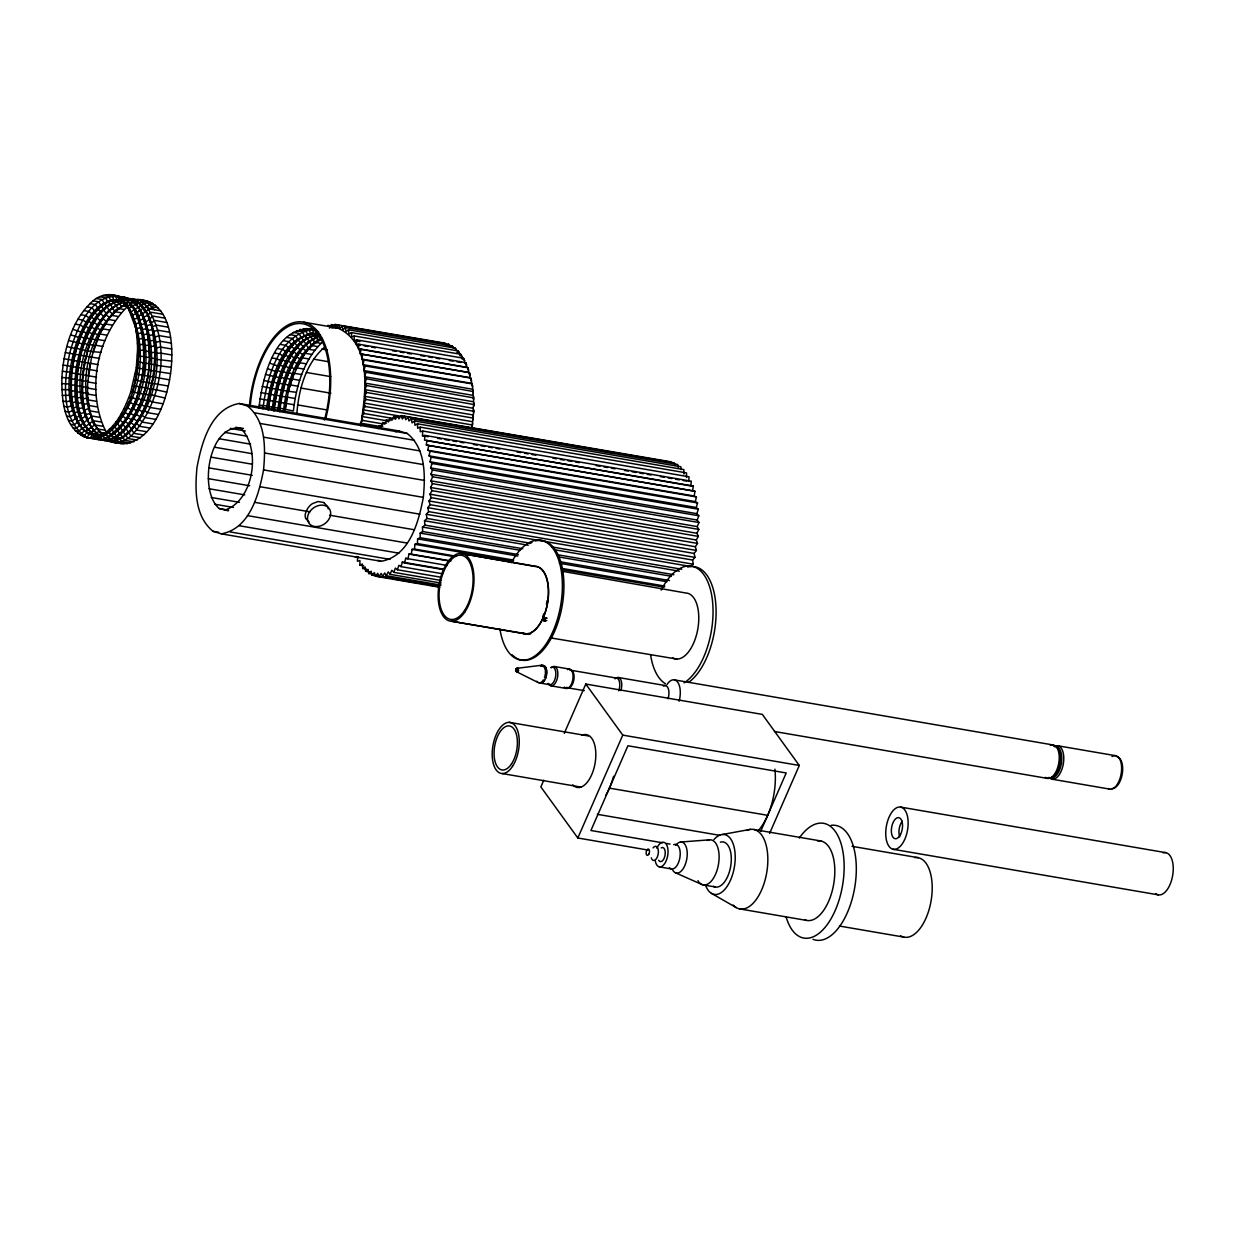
<?xml version="1.0" encoding="UTF-8"?>
<svg xmlns="http://www.w3.org/2000/svg" width="1235" height="1235" viewBox="0 0 1235 1235"><rect width="100%" height="100%" fill="white"/><g stroke="black" fill="none" stroke-linecap="round" stroke-linejoin="round"><path stroke-width="1.5" d="M545.484 621.236L543.971 620.973L543.971 618.55L546.812 618.21L543.971 618.55M543.971 620.973L545.283 620.371L545.283 617.948M444.26 569.783L404.601 562.975L405.667 558.313L408.029 558.807L408.909 554.083L411.332 554.16L411.996 549.405L414.466 549.066L414.914 544.326L417.415 543.57L417.646 538.877L420.162 537.719L420.178 533.103L422.663 531.544L522.775 548.741M516.647 671.716C514.13 665.294 522.204 672.087 516.292 671.331C517.604 668.536 515.18 668.166 515.844 671.084C518.962 672.195 517.002 671.547 515.612 670.126M112.663 295.041C134.106 302.328 137.07 329.637 137.594 349.088L138.613 349.304L138.552 355.448L136.745 374.174L132.485 392.483L130.725 392.143C123.824 411.533 111.212 439.475 86.682 437.669C63.309 429.162 61.565 398.643 61.889 377.478C63.849 349.829 71.537 319.741 93.119 300.8C111.474 284.945 139.817 302.22 140.45 324.913L146.008 323.369L147.335 330.687L152.939 329.375L155.27 346.186L155.054 365.143L171.264 367.335C168.469 398.843 150.778 455.499 108.85 441.127L116.059 442.315M127.375 303.192C86.326 324.28 71.892 398.334 100.992 433.84L102.505 434.102L97.704 428.869L93.69 421.876L92.177 421.614L88.905 423.975L83.826 407.565L78.206 408.862L76.354 390.677L70.642 391.155L70.657 384.008L61.75 383.606M98.198 439.305L100.606 440.123C125.569 442.423 137.641 413.061 144.001 393.486L149.373 395.385L154.483 371.118L148.848 370.145L149.805 357.394L149.142 339.378L143.461 340.15L141.685 327.445L136.082 328.742L127.112 305.03C138.258 321.717 139.293 342.821 138.166 362.241C152.646 359.987 136.992 386.663 138.119 393.456L132.747 391.557L130.586 398.241L128.702 397.871M360.713 425.874C365.236 394.413 373.418 344.781 338.05 328.093L303.81 322.196M106.333 432.497C86.203 392.745 95.79 337.942 127.359 306.681L120.644 305.554M130.725 392.143L136.298 367.706L137.594 349.088M171.264 367.335C173.548 342.466 170.43 300.429 137.471 299.472L149.96 301.849M472.619 423.327L472.156 426.677L473.7 411.27L472.928 408.214L364.881 389.642L366.641 385.567L364.881 383.097L366.486 378.836L364.572 376.721L366.008 372.291L363.954 370.562L365.205 365.992L363.028 364.665L364.093 360.002L361.824 359.061L362.673 354.352L360.311 353.827L360.96 349.073L467.478 367.382L472.434 385.335L473.854 404.524L472.928 408.214M515.721 670.698L516.909 668.984L516.091 671.408L518.283 671.145L517.002 668.305L541.362 665.279C548.016 664.986 547.306 674.001 545.638 678.231A8.923 4.477 -80.2 0 1 544.403 680.701L542.057 682.924L539.34 682.909M122.45 300.46C92.193 304.844 81.386 341.23 76.308 367.073C73.591 389.967 72.247 423.945 96.623 435.461C88.519 431.941 83.702 423.806 80.769 415.84L75.289 417.615L71.645 402.564L70.719 389.704L61.889 389.596M61.889 377.478L70.889 378.188L70.58 385.166L76.292 384.98L76.632 397.932L82.313 397.176L85.061 414.867L90.603 413.324L93.922 424.825L102.829 426.291M76.354 390.677L76.879 392.236L81.973 391.649L82.266 398.905L87.947 398.149L89.167 409.017M143.461 340.15L142.735 332.802L137.085 333.836L135.325 326.333M96.562 401.313L87.886 399.878L87.608 392.606L81.911 393.085L81.927 385.953L76.215 386.138L76.524 379.16L71.429 379.16L70.889 378.188M96.129 395.493L87.531 394.058L87.561 386.91L81.85 387.111L82.158 380.133L77.064 380.118L76.524 379.16M95.99 389.488L87.484 388.068L87.793 381.09L82.081 380.982L82.158 380.133M148.848 370.145L149.481 363.63L143.8 363.214L143.507 338.421L137.826 339.177L136.313 331.675M516.832 668.505C514.208 671.547 519.842 671.871 516.647 669.355C518.715 672.519 517.712 666.128 516.601 668.475M360.28 345.183L356.483 344.534L356.699 339.857L463.233 358.165L464.653 360.759L463.233 358.165L464.113 359.709M428.159 436.696L422.493 435.723L422.71 431.03L689.022 476.803L688.821 481.496M70.642 391.155L70.719 389.704M81.911 393.085L81.973 391.649M87.531 394.058L87.608 392.606M170.538 373.587L154.483 371.118L155.101 364.587L149.435 364.171L149.805 357.394L144.109 357.27L144.016 344.256L138.305 344.735L137.456 343.098M155.054 365.143L155.44 358.351L149.744 358.243L147.675 332.369M70.58 385.166L70.657 384.008M76.215 386.138L76.292 384.98M81.85 387.111L81.927 385.953M87.484 388.068L87.561 386.91M138.613 349.304L138.536 350.462L143.631 350.169L144.155 351.419L149.867 351.234L149.79 352.392L151.303 352.654L155.502 352.207L155.378 359.215L171.696 361.114M228.321 510.827L219.274 508.558C197.971 491.005 208.838 420.734 243.48 428.468M258.949 408.229C262.19 378.975 274.541 323.539 314.091 329.683M221.327 533.844C249.887 528.781 258.887 494.432 263.549 469.902C265.556 448.181 266.05 421.135 247.525 406.037L239.204 403.505C210.645 408.569 201.645 442.917 196.982 467.447C194.976 489.168 194.482 516.215 213.007 531.297L221.327 533.844L381.121 561.308C409.68 556.244 418.68 521.896 423.343 497.365C425.349 475.645 425.843 448.598 407.318 433.5L398.998 430.969L239.204 403.505M296.801 414.265C298.577 389.982 305.678 363.275 324.82 346.973M96.145 383.359L87.716 381.955L87.793 381.09M96.577 377.138L71.352 372.846L74.563 354.569L80.352 336.537L85.616 338.714C92.687 322.381 103.972 301.803 123.963 300.723M273.568 410.746L273.877 407.087L268.211 406.685L270.094 394.258L275.065 376.073L282.12 359.694L287.786 350.308L292.572 353.472C298.638 344.905 306.805 336.352 317.673 334.685C285.748 341.385 275.698 381.538 272.117 409.788M323.107 341.477C303.825 359.03 296.246 385.876 293.405 411.008L279.511 408.059L281.364 396.203L286.319 378.018L293.39 361.639L301.078 349.505M70.827 379.052L71.398 372.291L62.337 371.256M76.462 380.025C77.774 360.358 82.977 340.767 92.733 323.585M82.081 380.982L84.505 362.364L89.476 344.179L91.622 338.467L96.886 340.644C102.876 326.457 111.273 311.606 125.661 304.613L124.148 304.35L122.991 301.896M87.716 381.955L91.56 357.116L99.556 358.459M262.916 408.909C266.714 378.79 277.566 335.565 312.409 329.529L313.675 333.326L315.172 333.589C291.059 335.766 279.666 362.534 272.981 382.634L263.673 380.349M266.498 408.816C270.156 380.828 282.089 331.937 318.244 333.975L316.731 333.712L315.62 329.93M267.933 409.773L268.257 406.13L259.165 405.126M268.551 409.881C271.098 384.378 279.203 357.749 297.882 339.363L300.105 342.697L301.618 342.959M273.63 410.035L277.149 389.01L282.83 371.334L288.095 373.51C294.532 358.49 303.733 341.956 320.112 336.306L318.599 336.043C290.41 348.27 281.117 382.804 277.751 410.746M274.185 410.854C276.671 385.829 284.513 359.802 302.421 341.416M279.264 411.008L279.511 408.059L273.83 407.643L275.76 395.185M279.805 411.826C281.92 389.226 288.789 366.44 302.714 348.239L306.743 351.481L312.872 344.889L322.505 338.436M283.386 411.718C286.535 384.409 295.474 352.592 321.007 338.174M284.884 411.981L288.403 390.955L294.1 373.263L301.71 374.575M358.536 348.965L358.953 344.225L465.487 362.534L466.583 367.536L358.536 348.965L360.96 349.073M693.283 486.034L690.859 485.926L691.291 481.187L424.963 435.415L424.547 440.154L693.283 486.034L692.65 490.774L694.996 491.298L694.147 496.022L696.417 496.949L695.367 501.611L697.528 502.954L696.278 507.523L698.331 509.237L696.895 513.683L698.809 515.782L697.204 520.058L698.979 522.529L697.204 526.604L698.809 529.414L696.895 533.258L698.331 536.391L696.278 539.988L697.513 543.415L695.351 546.735L696.401 550.439L694.132 553.434L694.981 557.386L692.619 560.042L693.252 564.21L690.828 566.525M517.913 668.197C519.75 672.427 514.022 668.058 517.125 672.041L538.568 682.754L549.59 684.699M71.352 372.846L76.323 348.162L81.772 349.767L83.841 343.207L89.213 345.121L93.968 333.002L101.224 319.927M76.987 373.819L80.306 355.186L91.56 357.116M82.621 374.792L85.925 356.159M88.256 375.749L90.186 363.291L98.291 364.634M268.211 406.685L273.167 381.986L278.616 383.591L280.7 377.046L286.057 378.944L288.465 372.291L293.729 374.467L304.675 353.21L311.807 354.445M279.465 408.615L281.395 396.157M285.1 409.588L287.029 397.114L295.119 398.504M694.996 491.298L428.668 445.526L426.322 445.001L426.955 440.262M86.682 437.669C110.532 443.18 124.473 415.562 130.956 397.022L136.22 399.214L138.382 392.514L143.739 394.413L148.015 376.104L148.864 369.898L143.214 369.188L144.186 356.421L138.474 356.313L137.456 355.232M154.499 370.87L151.041 389.442L145.576 387.821L143.739 394.413M696.417 496.949L430.089 451.192L427.819 450.25L428.668 445.526M132.5 386.215L134.136 386.54L135.649 380.087L141.191 381.399L142.334 375.193L143.229 368.925L137.594 368.215L138.212 361.685L137.023 361.438M141.191 381.399L146.811 382.371L148.015 376.104M517.295 672.072L515.952 671.099L516.261 668.691M697.528 502.954L431.216 457.182L429.039 455.854L430.089 451.192M91.452 357.471L99.603 333.959L109.869 316.639M262.144 386.431L277.041 389.365L278.801 382.958L284.251 384.564L286.319 378.018L291.692 379.917L294.1 373.263M277.041 389.365L282.676 390.337L284.421 383.915L289.885 385.536L291.954 378.975L299.704 380.303M282.676 390.337L288.311 391.294L290.055 384.888L297.913 386.231M81.772 349.767L87.407 350.74L89.476 344.179L94.848 346.078L97.241 339.44L104.882 340.706M87.407 350.74L93.026 351.697L95.11 345.152L102.86 346.448M93.026 351.697L101.085 352.376M145.576 387.821L134.322 385.891L132.485 392.483M698.331 509.237L432.018 463.48L429.965 461.751L431.216 457.182M139.956 386.848L138.119 393.456M378.219 428.668L379.068 425.627L382.835 426.276M442.609 573.781L401.051 566.633L402.317 562.079L443.874 569.227M149.373 395.385L151.21 388.793L166.74 392.097M146.811 382.371L168.269 386.015M515.937 670.744L515.844 669.231M516.215 668.938L516.57 670.096M80.306 355.186L65.316 352.562M288.311 391.294L296.385 392.313M80.352 336.537L76.138 348.795L66.844 346.479M91.622 338.467L91.251 339.671L85.987 337.495L83.579 344.148L68.62 340.551M130.586 398.241L130.956 397.022M136.22 399.214L136.576 397.994L138.088 398.257L141.855 400.171L142.21 398.967L147.474 401.143L149.636 394.459L164.965 398.025M147.474 401.143L147.845 399.939L152.507 402.008L162.958 403.768M282.83 371.334L280.438 377.972L265.448 374.421M72.88 329.328L82.236 332.539L85.277 325.87L88.812 328.309L90.325 328.572L90.911 326.843L95.944 329.529C102.134 318.275 110.486 306.589 123.253 302.482L121.756 302.22C80.954 321.995 64.343 402.78 97.997 434.766L99.495 435.029C91.652 429.965 87.484 421.027 84.983 412.351L79.426 413.895L78.623 410.545M70.642 334.824L79.997 337.742L82.714 331.057L86.373 333.249L87.87 333.496L88.951 332.138L93.505 334.469L93.968 333.002L99.14 335.441L99.603 333.959L107.121 335.21M136.576 397.994L134.106 404.725L130.447 402.533L128.949 402.286L128.471 403.752L126.479 403.366M142.21 398.967L139.74 405.682L134.569 403.243C128.409 418.233 118.822 436.449 101.239 439.351L100.282 436.835M160.72 409.248L150.392 407.519L145.838 405.188C139.323 421.444 126.881 443.89 106.225 441.08L103.215 440.154M269.709 363.198L279.095 366.363L280.175 364.989L284.729 367.335L287.755 360.666L291.29 363.105L292.803 363.368L293.39 361.639L298.422 364.325L307.731 349.104L314.74 350.308M267.47 368.694L275.328 371.318L277.813 370.469L282.475 372.538L285.192 365.853L288.851 368.045L290.349 368.292L290.827 366.826L294.47 369.003L295.983 369.265L296.462 367.798L303.949 369.08M698.809 515.782L432.497 470.01L430.583 467.911L432.018 463.48M386.462 423.157L382.696 422.509L381.245 426.924L379.068 425.627M440.864 577.224L397.423 569.767L398.874 565.337L401.051 566.633M85.277 325.87L82.236 332.539M287.755 360.666L284.729 367.335M114.978 320.575L107.831 319.386L106.982 321.579L102.196 318.414L101.347 320.606L99.834 320.344L96.562 317.457L92.934 323.925L88.025 320.992L86.188 324.249M698.979 522.529L432.651 476.756L430.892 474.286L432.497 470.01M390.152 420.595L386.37 419.946L384.749 424.192L382.696 422.509M440.957 580.45L393.749 572.33L395.37 568.069L397.423 569.767M147.845 399.939L145.359 406.655L140.203 404.215L132.238 420.394L127.467 417.229L124.781 421.197L129.428 424.547M96.562 317.457L95.712 319.633L94.215 319.386L90.942 316.484L84.69 327.599L80.26 325.006L75.32 324.11M287.786 350.308L286.937 352.5L282.769 349.459L277.566 348.563M299.04 352.253L298.191 354.43L296.693 354.183L293.421 351.28L288.666 359.045M304.675 353.21L303.825 355.402L299.657 352.361M98.63 315.728L93.984 312.362L87.314 322.968L83.007 320.127L77.944 319.232M116.229 309.414L109.884 317.657L105.253 314.308L103.215 317.04M283.556 340.706L288.99 341.632L291.367 344.812L292.865 345.074L294.007 342.496L289.839 348.579L285.81 345.337L280.499 344.426M698.809 529.414L432.482 483.641L430.892 480.832L432.651 476.756M543.786 780.211L540.853 786.927L577.826 837.994L648.051 850.066M564.271 733.328L585.791 684.051L762.335 714.401L799.292 765.453L769.59 833.455M577.826 837.994L622.764 735.118L585.791 684.051M760.76 831.217L786.201 772.971L627.92 745.77L590.917 830.491L662.516 842.795M441.034 583.074L390.028 574.321L391.819 570.261L393.749 572.33M128.949 402.286L124.365 411.934L115.21 426.353L112.617 425.859M134.569 403.243L126.603 419.421L123.33 416.519L121.833 416.272L120.984 418.449L118.622 418.001M145.838 405.188L141.253 414.837L134.183 425.504M146.857 431.741L137.131 430.12L134.754 426.94L133.256 426.677L131.497 429.147L129.119 425.967L127.622 425.72L125.862 428.175L123.5 425.01L121.987 424.747L120.243 427.217L117.865 424.037L116.352 423.775M106.056 306.388L104.759 309.12L103.261 308.858L101.038 305.524M121.03 425.782L117.804 430.598L114.963 427.156L113.466 426.893L112.169 429.626L109.467 429.116M133.256 426.677L129.057 432.528L126.232 429.101L124.72 428.838L123.423 431.571L120.598 428.128L119.085 427.866M308.534 341.184L307.237 343.917L305.74 343.654L302.899 340.227M93.505 334.469L96.531 327.8L101.579 330.501L102.165 328.772L109.56 330.007M295.983 369.265L299.024 362.596L306.388 363.862M381.136 426.677L360.296 423.096L362.642 420.425L361.793 416.473L364.063 413.478L363.013 409.773L365.19 406.469L363.939 403.027L365.992 399.445L364.572 396.312L366.486 392.452L364.881 389.642M422.663 531.544L422.463 527.052L424.933 525.107L424.516 520.753L426.94 518.438L426.291 514.285L428.653 511.614L427.804 507.662L430.073 504.667L429.024 500.962L431.2 497.659L429.95 494.216L432.003 490.635L430.567 487.485L432.482 483.641M103.755 302.652L102.304 305.524L92.996 314.755L88.966 311.498L83.671 310.556M306.234 337.448L304.783 340.32L303.285 340.057L300.614 336.491M397.577 417.214L393.795 416.565L391.865 420.379L390.09 417.955L388.299 422.015L386.37 419.946M441.096 585.128L386.323 575.711L388.253 571.882L390.028 574.321M113.466 426.893L109.035 432.435L106.241 431.91M118.73 433.686L117.124 436.665L104.311 440.602M329.405 328.155L331.474 324.589L337.078 325.561M439.305 586.239L382.634 576.498L384.702 572.932L386.323 575.711M473.329 416.457L473.02 419.792M473.731 409.634L473.576 412.938M127.56 308.364L129.057 308.626C149.497 346.989 141.747 402.733 108.973 432.018L98.306 435.322L96.206 438.487L93.057 437.9M446.406 345.013L447.224 345.26L445.171 343.16L335.102 324.419L332.925 327.692L331.181 327.831M670.976 461.813L401.113 415.608L398.936 418.881L397.485 415.778L395.416 419.344L393.795 416.565M473.823 402.919L473.823 406.176M132.191 419.514L130.416 422.154L134.445 425.411L136.051 423.126L140.08 426.384L149.914 428.036M98.306 435.322L95.296 435.476L93.042 438.657L89.831 438.054M473.592 396.358L473.746 399.522M93.984 312.362L90.078 318.676L85.91 315.62L80.738 314.693M107.368 311.837L104.265 316.685L100.236 313.443C80.368 340.412 73.097 376.15 78.824 408.97M305.693 351.851L307.731 349.104M171.835 354.985L160.519 353.071L155.425 353.364L151.643 324.342L146.085 325.886C144.248 313.752 136.792 299.796 123.793 296.971L121.385 300.136C97.164 296.57 83.501 323.956 76.447 342.913C68.265 368.941 63.942 400.279 78.963 424.639M70.611 424.315L74.007 424.963L77.188 422.416L84.103 430.938L93.86 435.368L94.972 439.151L98.677 439.629L96.809 435.739L92.347 435.106L89.954 438.286L83.625 436.727M439.691 587.258L375.471 576.236L377.74 573.256L379.006 576.668L381.183 573.395L382.634 576.498M90.14 363.337L64.05 358.752M286.983 397.161L260.878 392.622M125.198 299.997L127.498 298.005M130.817 300.954L132.516 298.87C145.591 303.949 150.84 318.939 152.97 331.644L157.972 330.239L169.566 332.215M136.452 301.927L138.768 299.951L132.438 298.608M142.087 302.899L143.785 300.815L146.764 302.282L154.668 309.769M473.036 389.998L473.345 393.07M297.527 345.923L301.819 341.308M128.069 301.417L130.478 299.488M132.809 303.409L136.097 300.445M139.339 303.362L141.732 301.417L149.636 308.904M144.958 304.319L146.764 302.282L152.893 303.316M96.206 436.819L97.997 434.766M449.772 346.032L448.614 344.21L448.953 345.785L450.559 346.433L448.614 344.21L342.08 325.901L339.718 328.541L338.652 324.851L336.368 327.815L332.925 327.692L331.474 324.589M674.989 465.471L674.403 462.863L408.09 417.09L405.728 419.715L404.648 416.041L402.378 419.005L401.113 415.608M381.476 576.807L372.028 575.186L374.39 572.546L375.471 576.236M135.48 305.323L138.922 302.436M146.749 307.253L149.574 304.273L155.687 305.323M87.855 433.902L89.738 431.91L91.236 432.173M93.474 434.859L95.373 432.883L96.87 433.13M99.109 435.831L100.992 433.84L103.632 435.739M99.942 306.604C75.35 333.265 67.338 372.846 73.189 407.998L78.191 406.593L81.525 418.696L84.891 416.55L86.388 416.812L86.543 419.545M111.212 308.549C86.62 335.21 78.592 374.792 84.459 409.943L89.445 408.538L90.603 413.324M137.996 307.7L141.562 304.952M160.751 310.819L149.034 308.796L145.946 311.529L143.631 308.673L147.197 305.909M149.265 309.645L152.214 306.774L158.312 307.824M85.277 431.432L87.253 429.533L88.766 429.78M90.911 432.404L92.887 430.49L94.4 430.753M95.558 434.319L98.522 431.463L100.02 431.725M517.125 672.041C516.832 670.343 518.685 667.394 516.431 671.439M452.998 347.652L451.902 345.862L453.754 348.193L451.902 345.862L345.368 327.553L342.944 329.838L342.08 325.901M678.138 467.262L677.706 464.514L411.379 418.742L408.955 421.012L408.09 417.09M358.922 557.494L355.155 556.846L357.625 556.553L357.409 561.23L359.91 560.52L359.925 565.121L362.426 563.994L362.658 568.486L365.159 566.958L365.606 571.296L368.076 569.381L368.74 573.534L371.164 571.249L372.028 575.186M472.171 383.9L365.205 365.992M119.533 439.428L117.186 435.646C153.372 408.43 160.859 349.49 140.327 310.556L138.814 310.294M518.453 668.783C515.103 667.888 516.091 673.739 517.774 671.114M129.057 308.626L132.145 305.894C153.727 345.244 145.745 414.991 104.435 438.641L102.86 434.905L101.347 434.643L99.418 437.777L96.345 437.19M113.898 438.456L111.551 434.674C147.737 407.457 155.224 348.517 134.692 309.584L138.382 306.975M140.327 310.556L143.399 307.824L144.449 311.266L145.946 311.529M81.865 429.41L84.937 426.677L86.45 426.94M93.119 431.339L96.206 428.607L97.704 428.869M108.881 304.659L106.658 306.496L108.881 309.831L110.394 310.093M137.193 440.077L127.776 438.502L125.862 434.921C158.142 406.408 165.104 353.303 148.092 314.817L151.272 312.27L162.989 314.277M79.642 425.936L82.822 423.389L84.32 423.651M90.896 427.866L94.076 425.319L95.589 425.581M456.07 349.845L455.036 348.1L456.78 350.524L455.036 348.1L348.502 329.791L346.032 331.69L345.368 327.553M681.133 469.64L680.84 466.753L414.512 420.981L412.042 422.879L411.379 418.742M77.033 421.922L80.923 419.684L82.421 419.931L83.27 423.003L86.543 420.641L88.055 420.903M541.254 666.267L543.662 665.557M109.514 294.64L115.55 295.705L116.816 299.503L118.328 299.75L108.773 301.71L102.304 305.524L100.807 305.261L98.738 301.788L93.119 300.8M87.16 419.653L90.51 417.507L92.023 417.77L93.922 424.825M458.957 352.592L457.984 350.91L459.621 353.411L457.984 350.91L351.45 332.601L348.949 334.129L348.502 329.791M456.996 352.685L458.262 351.929M684.005 474.039L683.789 469.562L417.461 423.79L414.96 425.303L414.512 420.981M104.404 433.454L108.973 432.018L111.49 435.708M471.014 378.111L364.093 360.002M463.511 358.783L462.245 359.138L460.717 354.275L354.198 335.966L351.682 337.093L351.45 332.601M459.729 355.649L460.995 355.093L462.245 356.822M686.537 477.513L686.521 472.912L420.193 427.156L417.692 428.267L417.461 423.79M354.198 335.966L354.198 340.567L356.699 339.857M422.71 431.03L420.209 431.756L420.193 427.156M516.261 670.497L516.431 669.432M518.561 670.173L517.326 670.837L517.82 671.562M395.432 431.725L398.998 430.969M224.569 510.178C253.546 501.117 261.372 449.586 241.257 428.792L235.962 427.171M541.362 665.279L546.117 668.212M722.104 834.536L750.417 829.364M356.483 344.534L358.953 344.225M464.545 363.105L465.78 362.951M422.493 435.723L424.963 435.415M680.439 842.054L709.245 839.846M98.074 439.521L101.239 439.351M108.479 438.934L109.328 441.466C138.413 437.02 147.876 401.668 153.001 377.03C156.119 350.925 158.142 314.493 132.516 298.87M120.582 296.57L117.279 296.709L124.395 297.079M316.16 334.423L319.309 334.299M469.547 372.661L362.673 354.352M540.143 665.727L542.072 665.773M111.86 442.053L124.071 443.936M118.761 296.107L119.888 299.873L124.349 301.031L122.836 300.784L121.864 297.048C91.251 291.12 76.122 329.637 69.654 353.349C64.019 380.704 59.836 420.07 86.944 437.36L89.491 434.226L90.989 434.488C81.402 430.243 76.477 419.977 73.714 410.406L68.774 412.058L65.285 411.409M146.903 300.923L135.757 299.889M541.764 665.248L544.403 665.866M338.05 328.093L336.368 327.815L335.102 324.419M97.704 429.024L104.852 430.197M99.927 432.497L105.299 433.362M98.275 412.258L89.476 410.807L90.278 414.157M90.695 415.825L99.541 417.291M92.177 420.517L101.054 421.984M117.31 308.333L124.118 309.46M120.968 312.717L114.052 311.575L112.91 314.138L108.418 310.602L107.275 313.181L105.778 312.918L103.4 309.738M110.888 315.265L117.912 316.438M112.184 325.114L104.913 323.894L104.203 325.87L99.279 322.937L98.568 324.898L97.056 324.635L93.659 321.964M97.287 370.886L63.047 365.004M97.272 406.917L88.534 405.466L87.947 398.149M140.481 437.792L130.956 436.202L124.55 440.293L118.128 442.254L114.963 442.423L114.114 439.907M133.889 441.837L124.55 440.293L122.805 436.619M130.586 443.087L121.339 441.543L119.749 437.808M127.313 443.782L118.128 442.254L116.707 438.487M309.506 328.911L317.179 330.609M312.563 329.838L318.584 331.829M169.55 379.824L136.745 374.174L135.557 380.426L134.028 380.133M158.281 414.466L148.077 412.752L143.631 410.159L142.442 411.78L138.011 409.202L136.807 410.823L132.377 408.229L131.172 409.85L126.742 407.257L126.155 408.986L124.025 408.584M155.641 419.36L145.56 417.662L141.253 414.837L139.941 416.704L135.634 413.864L134.306 415.732L129.999 412.907L128.672 414.759L124.365 411.934L123.654 413.895L121.4 413.478M152.862 423.883L142.889 422.216L138.721 419.174L137.255 421.258L133.087 418.202M143.708 434.998L134.09 433.392L131.867 430.058L130.354 429.795M526.017 633.756L451.408 621.236L525.986 634.049M550.517 637.862L676.765 659.058M306.342 328.51L312.409 329.529M303.115 328.664L309.105 329.683L310.525 333.465L312.038 333.712M299.843 329.375L305.755 330.378L307.33 334.114L308.843 334.376M296.539 330.609L302.359 331.598L304.103 335.272L305.616 335.534M293.22 332.369L298.963 333.357L300.877 336.939L302.374 337.201M166.771 322.489L155.101 320.498L151.735 322.644L150.222 322.381L149.466 319.525L146.1 321.671L144.603 321.409L142.643 314.338L137.255 316.33M168.3 327.182L156.66 325.191L151.72 326.843L150.222 322.381M170.554 337.556L159.022 335.596L155.487 337.001L153.974 336.738L153.387 334.623L148.339 335.766L147.32 328.417L141.701 329.714L140.373 322.397L134.831 323.94L134.059 321.301M171.264 343.16L159.794 341.215L156.227 342.342L154.715 342.08L154.159 340.243L149.08 341.107L148.37 333.759L142.704 334.808M171.696 348.98L160.303 347.05L156.706 347.899L155.209 347.637L154.668 346.078L149.574 346.664L149.034 345.121L143.939 345.707M383.807 333.589L387.543 334.222M327.8 325.376L331.536 326.025M123.515 297.789L133.133 298.978M133.287 301.479L123.793 296.971M144.557 303.409L141.13 301.309M354.198 340.567L359.894 341.539M115.195 299.889L113.682 299.626L112.261 295.86L106.287 294.795M119.316 300.599L120.814 300.861M135.927 303.98L132.685 301.371L129.86 304.35L134.692 309.584M111.999 300.537L110.486 300.275L108.896 296.539L102.999 295.505M116.121 301.247L117.618 301.51M314.477 335.333L312.964 335.086L311.915 332.585M108.773 301.71L107.26 301.448L105.515 297.774L99.695 296.74M114.392 302.668L112.894 302.405L111.721 299.966M120.027 303.64L118.514 303.378L117.356 300.923M311.251 336.507L309.738 336.244L308.58 333.79M316.87 337.464L315.373 337.217L314.199 334.762M126.51 304.921L132.747 306.002M364.078 345.846L367.86 346.495M371.658 347.143L375.44 347.791M392.514 350.725L396.296 351.373M400.094 352.037L403.876 352.685M407.673 353.333L411.456 353.982M420.934 355.618L424.732 356.267M428.53 356.915L432.312 357.563M436.109 358.212L439.892 358.876M449.37 360.497L453.168 361.145M456.965 361.809L460.748 362.457M289.947 334.654L295.582 335.627L297.65 339.1L299.163 339.363M105.531 303.362L104.018 303.115L102.119 299.518L96.392 298.515M111.165 304.335L109.653 304.072L107.738 300.491M116.785 305.307L115.287 305.045L113.373 301.464M122.419 306.28L120.922 306.018L119.641 303.625M308.009 338.174L306.496 337.911L305.23 335.519M313.644 339.131L312.131 338.869L310.865 336.491M319.278 340.104L317.765 339.841L315.851 336.26M146.255 311.405L142.457 313.844L140.944 313.582L140.62 310.433L135.325 303.872L132.361 306.728L130.864 306.481L130.308 303.007L124.071 301.942M107.939 306.496L106.426 306.234L104.373 302.76M113.574 307.469L112.061 307.206L110.687 304.891M119.208 308.426L117.695 308.163L115.627 304.69M286.721 337.448L292.247 338.39L294.47 341.725L295.983 341.987M310.417 341.292L308.92 341.03L306.851 337.556M316.052 342.265L314.539 342.002L312.47 338.529M111.69 307.361L114.515 310.803L116.028 311.066M164.996 318.167L153.294 316.175L150.022 318.537L148.509 318.275M137.008 313.381L131.62 315.373L130.756 312.285M148.277 315.311L142.874 317.302M99.14 308.163L97.627 307.901L95.404 304.566L89.877 303.578M360.311 353.827L468.358 372.399M97.164 308.673L101.656 312.208M321.856 349.057L327.476 350.014M138.814 317.704L133.334 319.479L132.531 316.608M96.021 311.235L94.508 310.973L92.131 307.808L86.728 306.836M304.134 347.004L299.642 343.469L298.5 346.032L296.987 345.785L294.625 342.604M290.842 346.201L295.474 349.551L296.462 347.159L287.168 362.395L282.738 359.802L281.534 361.423L277.103 358.829L272.148 357.98M138.968 320.436L144.449 318.661L144.603 321.409M361.824 359.061L469.871 377.632M301.108 350.524L297.079 347.267M363.028 364.665L471.091 383.236M313.536 359.153L328.556 361.731M274.772 353.087L279.851 353.966L284.158 356.791L285.486 354.924L289.793 357.764L291.105 355.896L295.412 358.721L296.74 356.869L301.047 359.694L301.772 357.733L309.012 358.984M363.954 370.562L472.002 389.133M366.008 372.291L473.221 391.51M364.572 376.721L472.619 395.293M366.486 378.836L473.7 397.917M306.388 372.461L330.795 376.644M364.881 383.097L472.928 401.668M366.641 385.567L473.854 404.524M366.486 392.452L473.7 411.27M364.572 396.312L472.619 414.883M300.908 388.052L330.934 393.209M365.992 399.445L473.221 418.125M363.939 403.027L472.002 421.598M365.19 406.469L472.434 425.01M363.013 409.773L404.725 416.936M436.943 422.478L440.741 423.126M457.923 426.168L461.705 426.816M465.379 427.372L469.177 428.02M493.815 432.327L497.597 432.976M522.143 437.205L525.925 437.854M529.707 438.502L533.474 439.151M558.035 443.365L561.817 444.013M565.584 444.662L569.366 445.31M573.148 445.958L576.915 446.607M601.476 450.837L605.258 451.485M609.025 452.133L612.807 452.782M637.368 456.996L641.135 457.645M644.917 458.293L648.699 458.941M364.063 413.478L393.965 418.619M297.465 404.879L327.491 410.035M294.115 404.756L259.875 398.859M361.793 416.473L386.447 420.718M362.642 420.425L383.205 423.96M437.607 438.317L441.389 438.965M445.156 439.614L448.938 440.262M452.72 440.91L456.502 441.559M460.269 442.207L464.051 442.856M473.499 444.492L477.266 445.14M481.048 445.789L484.83 446.437M488.612 447.085L492.379 447.734M496.161 448.382L499.943 449.031M516.94 451.948L520.722 452.597M524.489 453.245L528.271 453.893M532.053 454.542L535.82 455.19M552.832 458.123L556.599 458.772M560.381 459.42L564.163 460.068M567.93 460.717L571.712 461.365M575.495 462.013L579.261 462.662M596.273 465.58L600.04 466.228M603.822 466.876L607.605 467.525M611.371 468.188L615.154 468.837M624.601 470.458L628.383 471.106M632.15 471.755L635.932 472.403M639.715 473.051L643.481 473.7M647.263 474.348L651.046 474.996M660.493 476.617L664.26 477.266M668.042 477.914L671.825 478.562M675.591 479.211L679.373 479.875M683.156 480.523L686.938 481.171M247.525 406.037L407.318 433.5M426.43 440.478L690.859 485.926M254.657 412.845L414.451 440.308M426.322 445.001L692.65 490.774M427.819 450.25L694.147 496.022M260.122 423.466L419.915 450.929M429.039 455.854L695.367 501.611M70.997 396.975L76.678 396.203L77.064 401.668M429.965 461.751L696.278 507.523M230.281 428.375L245.302 430.969M77.28 403.536L82.93 402.502L84.459 409.943M263.564 437.159L423.358 464.607M224.6 432.343L247.139 436.217M430.583 467.911L696.895 513.683M73.189 407.998L71.059 395.246L62.321 395.432M430.892 474.286L697.204 520.058M219.305 438.78L250.597 444.168M123.793 423.574L120.659 420.487L119.147 420.224L118.159 422.617L115.673 422.138M76.802 418.974L75.289 418.711L72.016 421.073L68.589 420.409M430.892 480.832L697.204 526.604M264.738 452.998L424.531 480.446M77.188 422.416L78.7 422.679M89.954 424.608L88.457 424.361L85.261 426.909L82.112 420.132M214.751 447.24L251.708 453.6M110.486 429.564L111.999 429.826L114.67 433.408L116.121 430.536L117.634 430.799L120.304 434.365M80.815 425.967L79.318 425.704L76.23 428.437L72.834 427.773M92.085 427.912L90.572 427.65L86.882 430.259M430.567 487.485L696.895 533.258M83.131 428.823L81.618 428.56L78.669 431.416L75.273 430.768M432.003 490.635L698.331 536.391M85.616 431.2L84.103 430.938L81.278 433.917L77.898 433.269M122.744 437.638L120.243 433.948M88.241 433.099L86.728 432.837L84.042 435.909L80.692 435.26M92.363 433.809L93.875 434.056M108.279 437.483L105.917 433.717M92.347 435.106L93.86 435.368M95.296 435.476L96.809 435.739M429.95 494.216L696.278 539.988M110.687 439.706L109.02 437.113M116.306 440.679L114.114 436.835M211.262 457.182L251.77 464.128M107.476 440.432L105.917 437.808M113.111 441.404L111.551 438.78M94.972 439.151L91.961 438.224L95.126 435.199L97.982 436.079M431.2 497.659L697.513 543.415M263.549 469.902L423.343 497.365M429.024 500.962L695.351 546.735M430.073 504.667L696.401 550.439M209.07 467.895L252.264 475.321M427.804 507.662L694.132 553.434M428.653 511.614L694.981 557.386M426.291 514.285L692.619 560.042M260.106 486.729L419.9 514.192M208.314 478.655L249.624 485.756M426.94 518.438L693.252 564.21M424.516 520.753L688.945 566.201M424.933 525.107L530.71 543.277M551.489 546.858L681.813 569.242M209.055 488.751L244.746 494.88M422.463 527.052L528.24 545.222M554.685 549.776L679.343 571.188M254.626 502.321L309.908 511.83M329.56 515.196L414.42 529.784M556.769 554.592L673.878 574.723M420.178 533.103L520.275 550.301M558.05 556.8L671.377 576.282M211.247 497.473L239.42 502.305M420.162 537.719L518.376 554.592M559.934 561.74L669.478 580.558M214.736 504.22L233.508 507.446M417.646 538.877L517.758 556.074M559.316 563.222L666.977 581.731M219.274 508.558L228.66 510.178M417.415 543.57L513.745 560.119M560.968 568.239L664.847 586.085M247.479 515.628L407.272 543.091M414.914 544.326L513.127 561.199M562.249 569.644L664.245 587.181M414.466 549.066L456.024 556.198M411.996 549.405L453.554 556.553M411.332 554.16L450.991 560.968M408.909 554.083L448.567 560.906M239.158 525.724L398.951 553.187M405.667 558.313L447.224 565.46M230.235 531.945L390.028 559.393M213.007 531.297L218.657 532.27M359.925 565.121L363.692 565.769M362.658 568.486L366.44 569.134M365.606 571.296L369.388 571.944M368.74 573.534L372.507 574.182M385.258 577.455L389.025 578.104M392.807 578.752L417.368 582.966M421.135 583.615L424.917 584.263M428.699 584.911L438.147 586.548M545.283 620.371L546.812 620.634M674.464 679.883L1053.409 745.014M1057.963 745.801L1115.792 755.727M554.484 666.514L569.706 669.138M618.395 677.506L665.572 685.61M571.064 670.265L616.713 678.123M567.853 687.833L584.294 690.658M550.964 685.842L566.17 688.451M774.484 731.49L1047.326 778.39M1051.88 779.162L1109.709 789.103M622.764 735.118L799.292 765.453M509.237 722.336L588.4 735.952M900.778 807.119A21.427 10.76 -80.2 0 1 904.128 840.68A21.427 10.76 -80.2 0 1 885.896 836.79A21.427 10.76 -80.2 0 1 900.778 807.119L1165.886 852.675M609.426 788.131L767.691 815.332M502.197 773.558L581.361 787.158M893.09 849.279L1158.198 894.835M753.967 829.503L820.935 840.989M852.057 846.33L918.346 857.707M597.339 814.313L719.82 835.354M666.283 843.443L670.049 844.092M659.274 866.862L671.454 868.946M703.086 884.878L715.25 886.977M739.518 908.883L806.486 920.384M839.491 926.049L903.881 937.103M118.653 297.434L124.843 298.515M121.447 299.426L127.653 300.506M317.503 339.393L322.52 340.258M320.961 343.33L314.169 342.157L312.872 344.889L311.359 344.627L309.151 341.292L305.879 344.534L308.256 347.714L309.753 347.977L310.896 345.399L317.796 346.587M563.484 571.481L685.826 593.001A33.391 16.765 -80.2 0 1 697.435 630.962A33.391 16.765 -80.2 0 1 672.55 657.761M128.749 308.395L129.69 311.652L131.188 311.915L134.383 309.368L135.31 312.625L136.823 312.887L140.003 310.325C157.848 350.817 150.454 406.624 116.507 436.572L114.608 432.976M63.031 401.035L66.628 401.699L71.661 400.557L72.247 402.672L77.296 401.529L78.191 406.593M64.035 406.377L67.554 407.041L72.556 405.636L77.635 422.03M102.953 434.195L105.855 434.735M99.649 435.955L102.644 436.526M66.814 416.102L70.256 416.751L73.621 414.605L75.134 414.867L75.289 417.615M135.31 373.943L136.714 374.22L137.594 367.968L136.298 367.706M137.023 337.263L137.888 337.448L138.305 344.735M316.731 333.712L319.68 334.608M119.888 299.873L122.836 300.784M117.865 442.609L120.922 443.55M377.786 560.289L381.121 561.308M543.23 665.85L545.067 666.406M540.127 682.816L541.254 683.156M323.663 502.475L318.136 501.534L312.501 503.587A12.659 10.374 -46.4 0 0 306.373 511.213A12.659 9.108 -27.3 0 0 305.786 518.638L309.074 521.896M543.848 666.514L545.638 667.209M402.317 562.079L404.601 562.975M540.945 682.446L542.057 682.924M675.545 872.821L702.113 884.584M138.15 299.843L141.732 301.417M544.774 668.536L546.457 669.416M541.748 681.813L542.875 682.415M711.406 893.337L736.183 907.555M545.052 669.818L546.673 670.759M542.52 680.948L543.662 681.674M545.191 671.222L546.735 672.226M543.215 679.883L544.403 680.701M545.191 672.72L546.673 673.739M315.496 331.304L318.275 333.296M323.786 502.583L327.399 506.257A12.659 10.374 -46.4 0 1 328.248 508.913M545.052 674.248L546.457 675.283M544.774 675.777L546.117 676.795M544.373 677.259L545.638 678.231M143.631 308.673L141.114 306.28L143.939 303.301C173.44 340.088 162.202 403.567 130.956 436.202L128.888 432.729L127.39 432.466L125.322 435.229L123.253 431.756M537.858 682.322L536.963 681.226M472.434 385.335L471.739 384.301L472.635 386.833M146.656 312.625L148.092 314.817M471.353 379.454L470.612 378.311L471.616 380.889M469.964 373.912L469.192 372.661L470.288 375.27M468.281 368.756L467.478 367.382L468.683 370.006M461.643 355.896L460.717 354.275L460.995 355.093M466.321 364.001L465.487 362.534L466.799 365.159M317.534 333.558L318.599 336.043M145.097 322.906L146.085 325.886M80.769 415.84L79.349 411.379L73.791 412.922L73.714 410.406M79.426 413.895L80.414 417.013M142.38 333.11L141.685 327.445M89.445 408.538L88.565 403.459L82.915 404.493L82.313 397.176M140.373 322.397L140.45 324.913M84.983 412.351L85.061 414.867M147.32 328.417L147.335 330.687M914.795 857.584A40.354 20.269 -80.3 0 1 930.943 901.643A40.354 20.269 -80.3 0 1 900.547 935.775M713.923 839.568A30.35 15.237 -80.3 0 1 733.93 846.315A30.35 15.237 -80.3 0 1 726.473 887.301A30.35 15.237 -80.3 0 1 705.602 885.325M831.186 825.335A58.215 29.223 -80.3 0 1 854.913 886.375A58.215 29.223 -80.3 0 1 813 939.295M673.692 844.647A12.504 6.283 -80.3 0 1 679.837 857.954A12.504 6.283 -80.3 0 1 669.478 867.757M676.888 843.968A15.715 7.889 -80.3 0 1 686.567 848.152A15.715 7.889 -80.3 0 1 683.325 868.452A15.715 7.889 -80.3 0 1 672.72 870.135M675.545 845.466A15.715 7.889 -80.3 0 1 676.209 844.663M799.277 838.071A58.215 29.223 -80.3 0 1 840.788 842.795A58.215 29.223 -80.3 0 1 827.095 924.783A58.215 29.223 -80.3 0 1 786.108 916.864M817.385 840.865A40.354 20.269 -80.3 0 1 833.841 883.179A40.354 20.269 -80.3 0 1 804.788 919.859M746.758 830.445A40.354 20.269 -80.3 0 1 766.58 873.423A40.354 20.269 -80.3 0 1 733.173 905.054M720.391 842.146A22.863 11.47 -80.3 0 1 730.75 865.905A22.863 11.47 -80.3 0 1 713.367 886.221M707.176 840.448A22.863 11.47 -80.3 0 1 718.399 864.793A22.863 11.47 -80.3 0 1 699.489 882.716M698.717 881.759A22.863 11.47 -80.3 0 1 698.007 880.678M653.083 847.889A7.148 3.581 -80.3 0 1 657.9 848.491A7.148 3.581 -80.3 0 1 656.804 858.032A7.148 3.581 -80.3 0 1 651.802 859.097M651.432 858.294A7.148 3.581 -80.3 0 1 651.277 857.831M661.188 847.874A7.148 3.581 -80.3 0 1 664.97 855.623A7.148 3.581 -80.3 0 1 658.656 860.27M656.896 848.183A12.504 6.283 -80.3 0 1 666.869 845.234A12.504 6.283 -80.3 0 1 664.276 864.176A12.504 6.283 -80.3 0 1 655.198 860.548M899.682 836.851A10.714 5.388 -80.2 0 1 902.183 821.26M1163.03 852.814A21.427 10.76 -80.2 0 1 1172.571 876.001A21.427 10.76 -80.2 0 1 1155.605 893.538M539.541 567.822A33.993 17.074 -80.2 0 1 547.8 600.766A33.993 17.074 -80.2 0 1 530.618 632.768M529.074 633.354A33.993 17.074 -80.2 0 1 523.1 633.123M538.167 567.143A33.993 17.074 -80.2 0 0 535.249 566.525L460.717 553.404L535.295 566.232A34.287 17.213 -80.2 0 1 547.198 605.196A34.287 17.213 -80.2 0 1 521.664 632.721M547.059 600.735A32.496 16.317 -80.2 0 1 546.503 604.085M543.832 613.764A32.496 16.317 -80.2 0 1 542.644 616.728M687.679 567.066A60.716 30.489 -80.2 0 1 716.099 611.34A60.716 30.489 -80.2 0 1 688.466 682.461M661.157 590.145A60.716 30.489 -80.2 0 1 710.712 590.639A60.716 30.489 -80.2 0 1 684.036 682.847M665.403 683.727A60.716 30.489 -80.2 0 1 650.613 655.075M535.496 540.915A60.716 30.489 -80.2 0 1 561.493 609.349A60.716 30.489 -80.2 0 1 512.154 654.782M529.414 543.585A60.716 30.489 -80.2 0 1 532.177 542.103M530.587 633.895A34.287 17.213 -80.2 0 1 527.499 634.311M511.321 562.681A60.716 30.489 -80.2 0 1 558.143 558.482A60.716 30.489 -80.2 0 1 542.767 648.468A60.716 30.489 -80.2 0 1 499.959 629.186M249.563 404.354A78.145 39.242 -80.2 0 1 303.393 322.119A78.145 39.242 -80.2 0 1 325.639 418.85M250.443 404.231A76.431 38.378 -80.2 0 1 303.517 323.894A76.431 38.378 -80.2 0 1 324.419 420.008M613.579 776.29A50.002 25.101 -80.2 0 1 605.922 795.108M774.916 769.173A50.002 25.101 -80.2 0 1 758.136 830.846M581.824 735.304A26.784 13.446 -80.2 0 1 594.977 763.832A26.784 13.446 -80.2 0 1 572.793 784.827M1117.166 756.87A16.07 8.074 -80.2 0 1 1122.291 773.681A16.07 8.074 -80.2 0 1 1112.102 788.578M1111.994 756.546A16.966 8.521 -80.2 0 1 1121.426 771.998A16.966 8.521 -80.2 0 1 1108.32 788.548M1050.367 745.415A16.966 8.521 -80.2 0 1 1058.827 762.751A16.966 8.521 -80.2 0 1 1045.273 777.355M666.993 684.483A16.966 8.521 -80.2 0 1 677.706 682.199A16.966 8.521 -80.2 0 1 679.111 701.218M567.498 669.602A9.818 4.925 -80.2 0 1 572.762 679.821A9.818 4.925 -80.2 0 1 564.302 687.108M569.875 670.327A8.923 4.477 -80.2 0 1 573.843 679.991A8.923 4.477 -80.2 0 1 566.772 687.293M550.795 667.564A8.923 4.477 -80.2 0 1 555.58 676.857A8.923 4.477 -80.2 0 1 547.892 683.48M1054.057 746.063A16.07 8.074 -80.2 0 1 1059.784 763.647A16.07 8.074 -80.2 0 1 1048.33 777.556M663.365 686.073A9.818 4.925 -80.2 0 1 668.259 688.528A9.818 4.925 -80.2 0 1 668.027 698.763M614.706 678.54A8.923 4.477 -80.2 0 1 619.26 681.056A8.923 4.477 -80.2 0 1 618.689 690.782M615.308 678.663A9.818 4.925 -80.2 0 1 620.85 679.837A9.818 4.925 -80.2 0 1 620.85 690.658M551.397 667.672A9.818 4.925 -80.2 0 1 557.494 670.528A9.818 4.925 -80.2 0 1 555.148 683.372A9.818 4.925 -80.2 0 1 548.51 683.495M648.9 854.08A3.211 1.621 -80.3 0 0 648.39 849.047A3.211 1.621 -80.3 0 0 646.152 853.493A3.211 1.621 -80.3 0 0 648.9 854.08M900.531 834.443A10.714 5.388 -80.2 0 0 898.864 817.663A10.714 5.388 -80.2 0 0 891.423 832.498A10.714 5.388 -80.2 0 0 900.531 834.443M464.561 610.476A32.496 16.317 -80.2 0 0 464.576 556.429A32.496 16.317 -80.2 0 0 439.058 595.054A32.496 16.317 -80.2 0 0 464.561 610.476M465.024 611.742A34.287 17.213 -80.2 0 0 465.039 554.731A34.287 17.213 -80.2 0 0 438.132 595.486A34.287 17.213 -80.2 0 0 465.024 611.742M317.349 526.573A12.504 9.71 -35.9 0 0 329.868 509.669A12.504 9.71 -35.9 0 0 309.97 511.367A12.504 9.71 -35.9 0 0 317.349 526.573M512.479 766.395A25.889 12.998 -80.2 0 0 512.494 723.339A25.889 12.998 -80.2 0 0 492.178 754.106A25.889 12.998 -80.2 0 0 512.479 766.395M511.552 763.847A22.323 11.208 -80.2 0 0 511.568 726.736A22.323 11.208 -80.2 0 0 494.046 753.257A22.323 11.208 -80.2 0 0 511.552 763.847M1063.381 763.523A16.966 8.521 -80.2 0 0 1054.165 746.604A16.07 8.074 -80.2 0 1 1061.421 763.215A16.07 8.074 -80.2 0 1 1049.194 777.494A16.966 8.521 -80.2 0 0 1063.381 763.523"/></g></svg>
